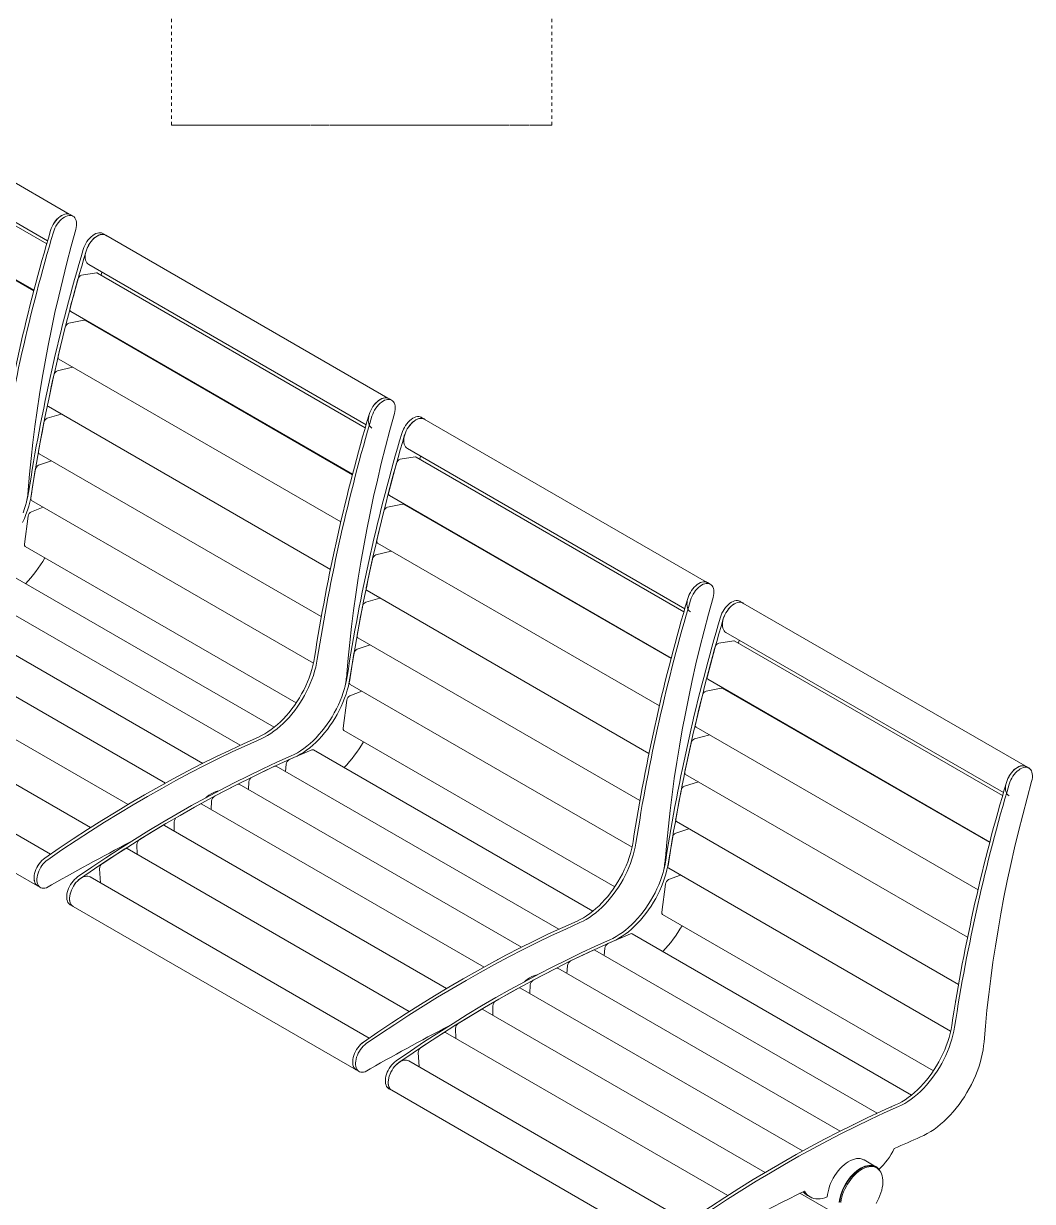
# Model space of a CAD drawing. Header units: inches. Extents: x -11 to 164, y 0 to 126.
# Drawn here: x 132.75 to 164.08, y 38.78 to 75.36 of the extents above; entities that cross this region are included whole.
import ezdxf

# ---------------------------------------------------------------- set-up
doc = ezdxf.new("R2010")
doc.units = ezdxf.units.IN
doc.linetypes.add('HIDDEN', pattern=[1.905, 1.27, -0.635])
doc.layers.add('ZANO_R', color=7, linetype='Continuous', lineweight=0)
doc.layers.add('ZANO_R_przerywana', color=250, linetype='HIDDEN', lineweight=0)

msp = doc.modelspace()

# ---------------------------------------------------------------- linework, layer by layer
at = {"layer": 'ZANO_R'}
for p, q in [((134.17415, 69.43837), (125.41182, 74.49676)), ((124.88474, 73.58373), (133.49941, 68.61059)), ((133.47257, 68.5172), (125.15706, 73.31763)), ((124.32718, 72.13033), (133.07873, 67.07817)), ((133.07396, 67.05987), (124.76923, 71.85409)), ((134.29208, 69.37383), (134.20418, 69.42458)), ((135.30655, 68.7882), (135.21864, 68.83894)), ((144.06734, 63.72715), (135.30501, 68.78554)), ((133.34226, 68.05588), (133.34153, 68.05325)), ((134.77793, 67.87251), (143.39261, 62.89937)), ((134.4439, 67.41687), (134.20007, 66.51438)), ((135.01858, 67.61156), (134.55683, 67.54209)), ((143.36576, 62.80598), (135.05026, 67.60641)), ((135.18964, 67.63484), (135.16481, 67.54029)), ((133.0977, 67.15076), (133.09702, 67.14814)), ((132.94703, 66.56382), (132.94637, 66.56121)), ((134.22037, 66.41911), (142.97192, 61.36695)), ((134.04874, 65.92482), (133.8304, 65.02681)), ((134.62756, 66.14746), (134.1596, 66.0538)), ((142.96716, 61.34865), (134.66242, 66.14287)), ((134.80807, 66.07984), (134.80385, 66.06123)), ((133.85181, 64.93586), (142.60501, 59.88275)), ((133.50333, 63.54839), (133.69587, 64.44062)), ((133.80448, 64.57316), (134.27673, 64.69056)), ((144.18528, 63.66261), (144.09737, 63.71336)), ((133.52573, 63.46174), (142.28054, 58.40769)), ((133.21935, 62.0813), (133.38579, 62.96642)), ((133.49201, 63.10234), (133.92584, 63.23076)), ((145.19974, 63.07698), (145.11183, 63.12772)), ((153.96054, 58.01593), (145.19821, 63.07432)), ((143.23545, 62.34466), (143.23472, 62.34203)), ((133.2426, 61.99892), (141.99899, 56.94396)), ((144.91178, 61.90034), (144.45003, 61.83086)), ((144.67113, 62.16129), (153.2858, 57.18815)), ((153.25896, 57.09476), (144.94345, 61.89519)), ((145.08283, 61.92362), (145.058, 61.82907)), ((132.97886, 60.62771), (133.11897, 61.50442)), ((133.22263, 61.64351), (133.62155, 61.78015)), ((144.33709, 61.70565), (144.09327, 60.80316)), ((142.9909, 61.43954), (142.99021, 61.43692)), ((142.84022, 60.8526), (142.83957, 60.84999)), ((133.00285, 60.54955), (141.75521, 55.49692)), ((144.52075, 60.43624), (144.05279, 60.34258)), ((144.11357, 60.70789), (152.86512, 55.65573)), ((152.86035, 55.63743), (144.55562, 60.43165)), ((144.70126, 60.36862), (144.69704, 60.35001)), ((132.8958, 60.05675), (132.78223, 59.18975)), ((133.36361, 60.34128), (132.99675, 60.19882)), ((143.94194, 60.2136), (143.7236, 59.31559)), ((142.62123, 59.95197), (142.62062, 59.94936)), ((142.48728, 59.36838), (142.48669, 59.36578)), ((132.80683, 59.11577), (141.21749, 54.2604)), ((143.69768, 58.86194), (144.16993, 58.97934)), ((143.74501, 59.22464), (152.49821, 54.17153)), ((140.53813, 53.50699), (131.862, 58.51561)), ((143.39653, 57.83717), (143.58906, 58.7294)), ((142.29416, 58.47355), (142.29362, 58.47097)), ((139.47843, 52.94639), (130.70979, 58.00842)), ((142.17712, 57.89417), (142.17662, 57.89159)), ((154.07847, 57.95139), (153.99057, 58.00214)), ((138.32046, 52.38628), (129.55317, 57.44753)), ((143.3852, 57.39112), (143.81904, 57.51954)), ((143.41892, 57.75052), (152.17373, 52.69647)), ((143.11254, 56.37008), (143.27899, 57.2552)), ((155.09294, 57.36576), (155.00503, 57.4165)), ((163.85373, 52.30471), (155.0914, 57.3631)), ((137.15978, 51.77331), (128.39386, 56.83376)), ((142.01017, 57.00647), (142.00971, 57.0039)), ((141.91023, 56.43214), (141.9098, 56.42958)), ((153.12865, 56.63344), (153.12792, 56.63081)), ((154.56432, 56.45007), (163.179, 51.47693)), ((135.99808, 51.10838), (127.23356, 56.16803)), ((143.11583, 55.93229), (143.51475, 56.06893)), ((143.1358, 56.2877), (151.89218, 51.23274)), ((154.23029, 55.99443), (153.98646, 55.09194)), ((154.80497, 56.18912), (154.34322, 56.11964)), ((163.15215, 51.38354), (154.83665, 56.18397)), ((154.97603, 56.2124), (154.9512, 56.11785)), ((142.87206, 54.91649), (143.01217, 55.7932)), ((152.88409, 55.72832), (152.88341, 55.7257)), ((134.83708, 50.39247), (126.07398, 55.4513)), ((152.73342, 55.14138), (152.73276, 55.13877)), ((154.00676, 54.99667), (162.75831, 49.94451)), ((133.59226, 49.56759), (124.92594, 54.57055)), ((143.25681, 54.63006), (142.88994, 54.4876)), ((142.89605, 54.83833), (151.64841, 49.7857)), ((153.83513, 54.50238), (153.61679, 53.60437)), ((154.41395, 54.72502), (153.94599, 54.63136)), ((162.75355, 49.92621), (154.44881, 54.72043)), ((154.59446, 54.6574), (154.59024, 54.63879)), ((142.78899, 54.34553), (142.67543, 53.47853)), ((152.51442, 54.24075), (152.51381, 54.23814)), ((124.39886, 53.65752), (133.18969, 48.58269)), ((142.70003, 53.40455), (151.11069, 48.54918)), ((152.38047, 53.65716), (152.37989, 53.65456)), ((153.6382, 53.51342), (162.3914, 48.46031)), ((139.90398, 53.13924), (139.90195, 53.13833)), ((153.59087, 53.15072), (154.06312, 53.26812)), ((139.44816, 52.93241), (139.44613, 52.93147)), ((141.70406, 52.8038), (141.00635, 52.50285)), ((150.43133, 47.79577), (141.7552, 52.80439)), ((152.18735, 52.76233), (152.18682, 52.75975)), ((153.28972, 52.12595), (153.48226, 53.01818)), ((138.28819, 52.36993), (138.28615, 52.3689)), ((138.74554, 52.59788), (138.7435, 52.59688)), ((149.37162, 47.23517), (140.60298, 52.2972)), ((140.88507, 52.13435), (140.90811, 52.35816)), ((137.58373, 52.00316), (137.58168, 52.00207)), ((140.5485, 52.29508), (139.84791, 51.9615)), ((152.07032, 52.18295), (152.06981, 52.18037)), ((153.31212, 52.0393), (162.06693, 46.98525)), ((163.97167, 52.24017), (163.88376, 52.29092)), ((137.12551, 51.75443), (137.12347, 51.7533)), ((139.38852, 51.73251), (138.6861, 51.36678)), ((148.21365, 46.67506), (139.44637, 51.73631)), ((139.7349, 51.56974), (139.75267, 51.81424)), ((153.2784, 51.6799), (153.71223, 51.80832)), ((136.42024, 51.35596), (136.4182, 51.35477)), ((138.58299, 50.9517), (138.59399, 51.21718)), ((151.90337, 51.29525), (151.90291, 51.29268)), ((153.00574, 50.65886), (153.17218, 51.54398)), ((135.96184, 51.08681), (135.95979, 51.08559)), ((138.22584, 51.11692), (137.52261, 50.71957)), ((147.05297, 46.06209), (138.28706, 51.12254)), ((163.02184, 50.92222), (163.02111, 50.91959)), ((135.2568, 50.65722), (135.25476, 50.65594)), ((137.43115, 50.28108), (137.43377, 50.56786)), ((151.80342, 50.72092), (151.80299, 50.71836)), ((153.02899, 50.57648), (161.78538, 45.52152)), ((134.79888, 50.36804), (134.79684, 50.36674)), ((137.06216, 50.4492), (136.35917, 50.02083)), ((145.89128, 45.39716), (137.12676, 50.45681)), ((153.00902, 50.22107), (153.40794, 50.35771)), ((134.09511, 49.90797), (134.09307, 49.90661)), ((144.73028, 44.68125), (135.96718, 49.74008)), ((136.28125, 49.55877), (136.27373, 49.86722)), ((152.76525, 49.20527), (152.90536, 50.08198)), ((162.77729, 50.0171), (162.7766, 50.01448)), ((135.89921, 49.73035), (135.19748, 49.27159)), ((162.62662, 49.43016), (162.62596, 49.42755)), ((135.14187, 48.67302), (135.11558, 49.1163)), ((152.78924, 49.12711), (161.5416, 44.07448)), ((143.48546, 43.85637), (134.81914, 48.85933)), ((153.15001, 48.91884), (152.78314, 48.77638)), ((133.18969, 48.58269), (133.2776, 48.53194)), ((152.68219, 48.63431), (152.56862, 47.76731)), ((162.40762, 48.52953), (162.40701, 48.52692)), ((134.20415, 47.99705), (134.29206, 47.9463)), ((134.29206, 47.9463), (143.08288, 42.87147)), ((162.27367, 47.94594), (162.27308, 47.94334)), ((152.59322, 47.69333), (161.00388, 42.83796)), ((149.34136, 47.22119), (149.33932, 47.22025)), ((149.79717, 47.42802), (149.79514, 47.42711)), ((148.63874, 46.88666), (148.6367, 46.88566)), ((151.59726, 47.09258), (150.89954, 46.79163)), ((160.32452, 42.08455), (151.64839, 47.09317)), ((162.08055, 47.05111), (162.08001, 47.04853)), ((148.18138, 46.65871), (148.17934, 46.65768)), ((150.44169, 46.58386), (149.74111, 46.25028)), ((159.26482, 41.52395), (150.49618, 46.58598)), ((150.77827, 46.42313), (150.80131, 46.64694)), ((161.96351, 46.47173), (161.96301, 46.46915)), ((147.47692, 46.29194), (147.47488, 46.29085)), ((149.6281, 45.85852), (149.64586, 46.10302)), ((147.01871, 46.04321), (147.01666, 46.04208)), ((149.28171, 46.02129), (148.57929, 45.65556)), ((158.10685, 40.96384), (149.33956, 46.02509)), ((145.85503, 45.37559), (145.85299, 45.37437)), ((146.31344, 45.64474), (146.31139, 45.64355)), ((148.11903, 45.4057), (147.4158, 45.00835)), ((156.94617, 40.35087), (148.18025, 45.41132)), ((148.47618, 45.24048), (148.48718, 45.50596)), ((161.79656, 45.58403), (161.7961, 45.58146)), ((161.69662, 45.0097), (161.69619, 45.00714)), ((144.69208, 44.65682), (144.69004, 44.65552)), ((145.14999, 44.946), (145.14795, 44.94472)), ((146.95536, 44.73798), (146.25236, 44.30961)), ((155.78447, 39.68594), (147.01995, 44.74559)), ((147.32435, 44.56986), (147.32697, 44.85664)), ((143.98831, 44.19675), (143.98627, 44.19539)), ((145.79241, 44.01913), (145.09068, 43.56037)), ((154.62347, 38.97003), (145.86037, 44.02886)), ((146.17445, 43.84755), (146.16693, 44.156)), ((145.03506, 42.9618), (145.00877, 43.40508)), ((143.08288, 42.87147), (143.17079, 42.82072)), ((153.37865, 38.14515), (144.71233, 43.14811)), ((144.09735, 42.28583), (144.18525, 42.23508)), ((144.18525, 42.23508), (152.97608, 37.16025)), ((159.69037, 41.7168), (159.68834, 41.71589)), ((159.23455, 41.50997), (159.23252, 41.50903)), ((158.53193, 41.17544), (158.52989, 41.17444)), ((158.07458, 40.94749), (158.07254, 40.94646)), ((156.9119, 40.33199), (156.90986, 40.33086)), ((157.37012, 40.58072), (157.36807, 40.57963)), ((156.20663, 39.93352), (156.20459, 39.93233)), ((159.21999, 39.86187), (158.85254, 40.074)), ((155.74823, 39.66437), (155.74618, 39.66315)), ((159.24521, 39.82434), (159.21005, 39.84464)), ((155.04319, 39.23478), (155.04115, 39.2335)), ((154.58527, 38.9456), (154.58323, 38.9443)), ((156.86186, 39.03836), (158.27399, 38.22316)), ((157.09224, 38.9732), (157.18015, 38.92246))]:
    msp.add_line(p, q, dxfattribs=at)
at = {"layer": 'ZANO_R', "flags": 128}
for points in [[(133.59208, 68.92891), (133.61342, 68.99184), (133.64027, 69.05432), (133.67217, 69.11531), (133.70859, 69.17375), (133.7489, 69.22868), (133.79243, 69.27915), (133.83844, 69.32432), (133.88615, 69.36342), (133.93475, 69.39579), (133.98343, 69.42089), (134.03136, 69.43828), (134.07773, 69.44768), (134.12176, 69.44892), (134.1627, 69.44199), (134.19985, 69.427), (134.20418, 69.42458)], [(133.60379, 68.9598), (133.6156, 68.99244), (133.64253, 69.05492), (133.67454, 69.11587), (133.71107, 69.17424), (133.75151, 69.22904), (133.79515, 69.27933), (133.84126, 69.32425), (133.88905, 69.36303), (133.93768, 69.395), (133.98635, 69.41963), (134.0342, 69.43648), (134.08043, 69.44527), (134.12424, 69.44585), (134.16488, 69.43821), (134.17802, 69.4337)], [(133.67999, 68.87816), (133.70133, 68.94109), (133.72818, 69.00358), (133.76008, 69.06456), (133.7965, 69.12301), (133.83681, 69.17793), (133.88034, 69.2284), (133.92635, 69.27357), (133.97406, 69.31267), (134.02266, 69.34505), (134.07134, 69.37014), (134.11927, 69.38753), (134.16564, 69.39693), (134.20967, 69.39817), (134.2506, 69.39124), (134.28776, 69.37625), (134.32051, 69.35345), (134.34829, 69.32324), (134.37065, 69.28612), (134.38719, 69.24271), (134.39764, 69.19376), (134.40183, 69.1401), (134.39968, 69.08262), (134.39123, 69.0223), (134.37662, 68.96016)], [(134.37662, 68.96016), (134.23421, 68.44216), (134.09832, 67.92516), (133.969, 67.40932), (133.84627, 66.89477), (133.73017, 66.38168), (133.62075, 65.8702), (133.51803, 65.36048), (133.42204, 64.85267), (133.33281, 64.34692), (133.25036, 63.84338), (133.17473, 63.3422), (133.10594, 62.84353), (133.04399, 62.34752), (132.98892, 61.85431), (132.94074, 61.36405), (132.89946, 60.87689)], [(134.60654, 68.34327), (134.62788, 68.4062), (134.65473, 68.46869), (134.68664, 68.52967), (134.72305, 68.58812), (134.76336, 68.64304), (134.80689, 68.69352), (134.8529, 68.73869), (134.90061, 68.77779), (134.94922, 68.81016), (134.99789, 68.83525), (135.04582, 68.85264), (135.09219, 68.86204), (135.13622, 68.86328), (135.17716, 68.85635), (135.21431, 68.84136), (135.21864, 68.83894)], [(134.77793, 67.87251), (134.74663, 67.8955), (134.71939, 67.92647), (134.69766, 67.96432), (134.68181, 68.00842), (134.67212, 68.058), (134.66874, 68.11222), (134.67175, 68.17014), (134.68108, 68.23079), (134.69657, 68.29312), (134.71797, 68.35606), (134.7449, 68.41854), (134.77691, 68.47949), (134.81344, 68.53786), (134.85388, 68.59266), (134.89752, 68.64295), (134.94363, 68.68786), (134.99141, 68.72664), (135.04005, 68.75862), (135.08872, 68.78324), (135.13657, 68.80009), (135.1828, 68.80889), (135.22661, 68.80947), (135.26725, 68.80183), (135.30403, 68.7861), (135.30501, 68.78554)], [(134.69445, 68.29252), (134.71579, 68.35546), (134.74264, 68.41794), (134.77454, 68.47892), (134.81096, 68.53737), (134.85127, 68.59229), (134.8948, 68.64277), (134.94081, 68.68794), (134.98852, 68.72704), (135.03712, 68.75941), (135.0858, 68.7845), (135.13373, 68.80189), (135.1801, 68.81129), (135.22413, 68.81253), (135.26507, 68.8056), (135.30222, 68.79061), (135.3335, 68.76909)], [(143.56876, 62.79768), (143.53745, 62.82066), (143.51021, 62.85163), (143.48848, 62.88948), (143.47264, 62.93358), (143.46294, 62.98316), (143.45957, 63.03738), (143.46257, 63.09531), (143.4719, 63.15595), (143.4874, 63.21828), (143.5088, 63.28122), (143.53573, 63.3437), (143.56774, 63.40465), (143.60427, 63.46302), (143.6447, 63.51782), (143.68835, 63.56811), (143.73446, 63.61303), (143.78224, 63.65181), (143.83088, 63.68378), (143.87954, 63.70841), (143.9274, 63.72526), (143.97362, 63.73405), (144.01743, 63.73463), (144.05807, 63.72699), (144.09485, 63.71126), (144.09584, 63.7107)], [(143.48528, 63.21769), (143.50662, 63.28062), (143.53347, 63.3431), (143.56537, 63.40409), (143.60178, 63.46254), (143.6421, 63.51746), (143.68563, 63.56793), (143.73163, 63.6131), (143.77934, 63.6522), (143.82795, 63.68457), (143.87663, 63.70967), (143.92456, 63.72706), (143.97093, 63.73646), (144.01495, 63.7377), (144.05589, 63.73077), (144.09305, 63.71578), (144.09737, 63.71336)], [(143.57318, 63.16694), (143.59453, 63.22987), (143.62138, 63.29236), (143.65328, 63.35334), (143.68969, 63.41179), (143.73, 63.46671), (143.77353, 63.51718), (143.81954, 63.56235), (143.86725, 63.60145), (143.91586, 63.63383), (143.96454, 63.65892), (144.01247, 63.67631), (144.05884, 63.68571), (144.10286, 63.68695), (144.1438, 63.68002), (144.18096, 63.66503), (144.2137, 63.64223), (144.24149, 63.61202), (144.26384, 63.5749), (144.28039, 63.53149), (144.29084, 63.48254), (144.29503, 63.42888), (144.29287, 63.3714), (144.28442, 63.31108), (144.26981, 63.24894)], [(144.26981, 63.24894), (144.12741, 62.73094), (143.99152, 62.21394), (143.86219, 61.6981), (143.73946, 61.18355), (143.62337, 60.67046), (143.51394, 60.15898), (143.41122, 59.64926), (143.31523, 59.14145), (143.226, 58.6357), (143.14356, 58.13216), (143.06793, 57.63098), (142.99913, 57.13231), (142.93719, 56.6363), (142.88212, 56.14309), (142.83394, 55.65283), (142.79266, 55.16567)], [(144.49974, 62.63205), (144.52108, 62.69498), (144.54793, 62.75747), (144.57983, 62.81845), (144.61625, 62.8769), (144.65656, 62.93182), (144.70009, 62.9823), (144.74609, 63.02747), (144.79381, 63.06657), (144.84241, 63.09894), (144.89109, 63.12403), (144.93902, 63.14142), (144.98539, 63.15082), (145.02941, 63.15206), (145.07035, 63.14513), (145.10751, 63.13014), (145.11183, 63.12772)], [(144.67113, 62.16129), (144.63982, 62.18428), (144.61258, 62.21525), (144.59085, 62.2531), (144.57501, 62.2972), (144.56531, 62.34678), (144.56194, 62.401), (144.56494, 62.45892), (144.57427, 62.51957), (144.58977, 62.5819), (144.61116, 62.64484), (144.6381, 62.70732), (144.6701, 62.76827), (144.70664, 62.82664), (144.74707, 62.88144), (144.79072, 62.93173), (144.83683, 62.97664), (144.88461, 63.01542), (144.93325, 63.0474), (144.98191, 63.07202), (145.02977, 63.08887), (145.07599, 63.09767), (145.1198, 63.09825), (145.16044, 63.09061), (145.19722, 63.07488), (145.19821, 63.07432)], [(144.58764, 62.5813), (144.60899, 62.64424), (144.63584, 62.70672), (144.66774, 62.7677), (144.70415, 62.82615), (144.74447, 62.88107), (144.78799, 62.93155), (144.834, 62.97672), (144.88171, 63.01582), (144.93032, 63.04819), (144.979, 63.07328), (145.02693, 63.09067), (145.0733, 63.10007), (145.11732, 63.10131), (145.15826, 63.09438), (145.19542, 63.07939), (145.2267, 63.05787)], [(132.99715, 60.74772), (132.97528, 60.62393), (132.94745, 60.4985), (132.91378, 60.3719), (132.87438, 60.24463), (132.82941, 60.11719), (132.77905, 59.99007), (132.7235, 59.86377)], [(132.7415, 60.16794), (132.78647, 60.29538), (132.82587, 60.42265), (132.85955, 60.54924), (132.88737, 60.67468), (132.90924, 60.79847)], [(153.46195, 57.08645), (153.43065, 57.10944), (153.40341, 57.14041), (153.38168, 57.17826), (153.36583, 57.22236), (153.35614, 57.27194), (153.35276, 57.32616), (153.35577, 57.38409), (153.3651, 57.44473), (153.38059, 57.50706), (153.40199, 57.57), (153.42892, 57.63248), (153.46093, 57.69343), (153.49746, 57.7518), (153.5379, 57.8066), (153.58155, 57.85689), (153.62765, 57.90181), (153.67544, 57.94059), (153.72407, 57.97256), (153.77274, 57.99719), (153.82059, 58.01404), (153.86682, 58.02283), (153.91063, 58.02341), (153.95127, 58.01577), (153.98805, 58.00004), (153.98903, 57.99948)], [(153.37847, 57.50647), (153.39981, 57.5694), (153.42666, 57.63188), (153.45856, 57.69287), (153.49498, 57.75131), (153.53529, 57.80624), (153.57882, 57.85671), (153.62483, 57.90188), (153.67254, 57.94098), (153.72115, 57.97335), (153.76982, 57.99845), (153.81775, 58.01584), (153.86412, 58.02524), (153.90815, 58.02648), (153.94909, 58.01955), (153.98624, 58.00456), (153.99057, 58.00214)], [(153.46638, 57.45572), (153.48772, 57.51865), (153.51457, 57.58114), (153.54647, 57.64212), (153.58289, 57.70057), (153.6232, 57.75549), (153.66673, 57.80596), (153.71274, 57.85113), (153.76045, 57.89023), (153.80905, 57.92261), (153.85773, 57.9477), (153.90566, 57.96509), (153.95203, 57.97449), (153.99606, 57.97573), (154.03699, 57.9688), (154.07415, 57.95381), (154.1069, 57.93101), (154.13469, 57.9008), (154.15704, 57.86368), (154.17358, 57.82027), (154.18403, 57.77132), (154.18822, 57.71766), (154.18607, 57.66018), (154.17762, 57.59986), (154.16301, 57.53772)], [(154.16301, 57.53772), (154.0206, 57.01972), (153.88471, 56.50272), (153.75539, 55.98688), (153.63266, 55.47233), (153.51656, 54.95924), (153.40714, 54.44776), (153.30442, 53.93804), (153.20843, 53.43023), (153.1192, 52.92448), (153.03675, 52.42094), (152.96112, 51.91976), (152.89233, 51.42109), (152.83038, 50.92508), (152.77531, 50.43187), (152.72713, 49.94161), (152.68585, 49.45445)], [(154.39293, 56.92083), (154.41427, 56.98376), (154.44112, 57.04625), (154.47303, 57.10723), (154.50944, 57.16568), (154.54975, 57.2206), (154.59328, 57.27108), (154.63929, 57.31625), (154.687, 57.35535), (154.73561, 57.38772), (154.78429, 57.41281), (154.83221, 57.4302), (154.87858, 57.4396), (154.92261, 57.44084), (154.96355, 57.43391), (155.0007, 57.41892), (155.00503, 57.4165)], [(154.56432, 56.45007), (154.53302, 56.47306), (154.50578, 56.50403), (154.48405, 56.54188), (154.4682, 56.58598), (154.45851, 56.63556), (154.45513, 56.68978), (154.45814, 56.7477), (154.46747, 56.80835), (154.48296, 56.87068), (154.50436, 56.93362), (154.53129, 56.9961), (154.5633, 57.05705), (154.59983, 57.11542), (154.64027, 57.17022), (154.68391, 57.22051), (154.73002, 57.26542), (154.7778, 57.3042), (154.82644, 57.33618), (154.87511, 57.3608), (154.92296, 57.37765), (154.96919, 57.38645), (155.013, 57.38703), (155.05364, 57.37939), (155.09042, 57.36366), (155.0914, 57.3631)], [(154.48084, 56.87008), (154.50218, 56.93302), (154.52903, 56.9955), (154.56093, 57.05648), (154.59735, 57.11493), (154.63766, 57.16985), (154.68119, 57.22033), (154.7272, 57.2655), (154.77491, 57.3046), (154.82351, 57.33697), (154.87219, 57.36206), (154.92012, 57.37945), (154.96649, 57.38885), (155.01052, 57.39009), (155.05146, 57.38316), (155.08861, 57.36817), (155.11989, 57.34665)], [(140.04708, 53.2025), (140.14541, 53.24929), (140.2441, 53.30338), (140.34275, 53.36456), (140.44098, 53.43259), (140.5384, 53.50721), (140.63465, 53.58812), (140.72934, 53.67502), (140.8221, 53.76756), (140.91258, 53.86539), (141.00042, 53.96812), (141.08528, 54.07535), (141.16682, 54.18667), (141.24474, 54.30164), (141.31873, 54.41982), (141.38851, 54.54074), (141.45379, 54.66394), (141.51432, 54.78893), (141.56988, 54.91524), (141.62024, 55.04235), (141.6652, 55.16979), (141.7046, 55.29706), (141.73828, 55.42366), (141.76611, 55.5491), (141.78797, 55.67288)], [(141.87588, 55.62214), (141.85401, 55.49835), (141.82619, 55.37291), (141.79251, 55.24631), (141.75311, 55.11905), (141.70814, 54.99161), (141.65779, 54.86449), (141.60223, 54.73819), (141.54169, 54.61319), (141.47641, 54.49), (141.40664, 54.36907), (141.33265, 54.2509), (141.25473, 54.13592), (141.17318, 54.0246), (141.08832, 53.91737), (141.00049, 53.81464), (140.91001, 53.71681), (140.81725, 53.62427), (140.72256, 53.53737), (140.62631, 53.45646), (140.52889, 53.38184), (140.43066, 53.31381), (140.33201, 53.25263), (140.23332, 53.19854), (140.13498, 53.15176)], [(141.06154, 52.61687), (141.15987, 52.66365), (141.25856, 52.71774), (141.35721, 52.77892), (141.45544, 52.84695), (141.55287, 52.92157), (141.64911, 53.00249), (141.7438, 53.08938), (141.83656, 53.18193), (141.92704, 53.27975), (142.01488, 53.38248), (142.09974, 53.48972), (142.18129, 53.60104), (142.25921, 53.71601), (142.3332, 53.83419), (142.40297, 53.95511), (142.46825, 54.07831), (142.52878, 54.2033), (142.58434, 54.3296), (142.6347, 54.45672), (142.67966, 54.58416), (142.71906, 54.71143), (142.75274, 54.83802), (142.78057, 54.96346), (142.80243, 55.08725)], [(142.89034, 55.0365), (142.86848, 54.91271), (142.84065, 54.78728), (142.80697, 54.66068), (142.76757, 54.53341), (142.72261, 54.40597), (142.67225, 54.27885), (142.61669, 54.15255), (142.55616, 54.02756), (142.49087, 53.90436), (142.4211, 53.78344), (142.34711, 53.66526), (142.26919, 53.55029), (142.18764, 53.43897), (142.10279, 53.33173), (142.01495, 53.22901), (141.92447, 53.13118), (141.83171, 53.03864), (141.73702, 52.95174), (141.64077, 52.87082), (141.54335, 52.7962), (141.44512, 52.72817), (141.34647, 52.66699), (141.24778, 52.61291), (141.14944, 52.56612)], [(133.41594, 49.44593), (133.85701, 49.74801), (134.29863, 50.04296), (134.7407, 50.33073), (135.18315, 50.61125), (135.62586, 50.88445), (136.06875, 51.15029), (136.51172, 51.40871), (136.95468, 51.65965), (137.39753, 51.90305), (137.84017, 52.13887), (138.28252, 52.36706), (138.72448, 52.58756), (139.16596, 52.80033), (139.60685, 53.00533), (140.04708, 53.2025)], [(133.50385, 49.39518), (133.94491, 49.69726), (134.38653, 49.99222), (134.82861, 50.27998), (135.27105, 50.5605), (135.71377, 50.83371), (136.15666, 51.09955), (136.59963, 51.35796), (137.04258, 51.6089), (137.48543, 51.8523), (137.92808, 52.08812), (138.37043, 52.31631), (138.81239, 52.53681), (139.25387, 52.74958), (139.69476, 52.95458), (140.13498, 53.15176)], [(134.4304, 48.8603), (134.87147, 49.16238), (135.31309, 49.45733), (135.75516, 49.74509), (136.19761, 50.02561), (136.64032, 50.29882), (137.08321, 50.56466), (137.52618, 50.82307), (137.96914, 51.07401), (138.41199, 51.31742), (138.85463, 51.55324), (139.29699, 51.78142), (139.73894, 52.00192), (140.18042, 52.2147), (140.62131, 52.41969), (141.06154, 52.61687)], [(134.51831, 48.80955), (134.95938, 49.11163), (135.401, 49.40658), (135.84307, 49.69435), (136.28552, 49.97486), (136.72823, 50.24807), (137.17112, 50.51391), (137.61409, 50.77233), (138.05705, 51.02326), (138.49989, 51.26667), (138.94254, 51.50249), (139.38489, 51.73067), (139.82685, 51.95118), (140.26833, 52.16395), (140.70922, 52.36894), (141.14944, 52.56612)], [(163.35515, 51.37524), (163.32384, 51.39822), (163.2966, 51.42919), (163.27487, 51.46704), (163.25903, 51.51114), (163.24933, 51.56072), (163.24596, 51.61494), (163.24896, 51.67287), (163.25829, 51.73351), (163.27379, 51.79584), (163.29519, 51.85878), (163.32212, 51.92126), (163.35413, 51.98221), (163.39066, 52.04058), (163.43109, 52.09538), (163.47474, 52.14567), (163.52085, 52.19059), (163.56863, 52.22937), (163.61727, 52.26134), (163.66593, 52.28597), (163.71379, 52.30282), (163.76001, 52.31161), (163.80382, 52.31219), (163.84446, 52.30455), (163.88124, 52.28882), (163.88223, 52.28826)], [(163.27167, 51.79525), (163.29301, 51.85818), (163.31986, 51.92066), (163.35176, 51.98165), (163.38817, 52.0401), (163.42849, 52.09502), (163.47202, 52.14549), (163.51802, 52.19066), (163.56573, 52.22976), (163.61434, 52.26213), (163.66302, 52.28723), (163.71095, 52.30462), (163.75732, 52.31402), (163.80134, 52.31526), (163.84228, 52.30833), (163.87944, 52.29334), (163.88376, 52.29092)], [(163.35957, 51.7445), (163.38092, 51.80743), (163.40777, 51.86992), (163.43967, 51.9309), (163.47608, 51.98935), (163.5164, 52.04427), (163.55992, 52.09474), (163.60593, 52.13991), (163.65364, 52.17901), (163.70225, 52.21139), (163.75093, 52.23648), (163.79886, 52.25387), (163.84523, 52.26327), (163.88925, 52.26451), (163.93019, 52.25758), (163.96735, 52.24259), (164.00009, 52.21979), (164.02788, 52.18958), (164.05023, 52.15246), (164.06678, 52.10905), (164.07723, 52.0601), (164.08142, 52.00644), (164.07926, 51.94896), (164.07081, 51.88864), (164.0562, 51.8265)], [(164.0562, 51.8265), (163.9138, 51.3085), (163.77791, 50.7915), (163.64858, 50.27566), (163.52585, 49.76111), (163.40976, 49.24802), (163.30034, 48.73654), (163.19761, 48.22682), (163.10162, 47.71901), (163.01239, 47.21326), (162.92995, 46.70972), (162.85432, 46.20854), (162.78552, 45.70987), (162.72358, 45.21386), (162.66851, 44.72065), (162.62033, 44.23039), (162.57905, 43.74323)], [(138.81926, 51.53467), (138.77012, 51.52424), (138.70603, 51.50369), (138.64086, 51.47517), (138.57522, 51.43898), (138.50976, 51.39544), (138.4451, 51.34498), (138.41552, 51.31933)], [(149.94027, 47.49128), (150.03861, 47.53807), (150.13729, 47.59216), (150.23594, 47.65334), (150.33417, 47.72137), (150.4316, 47.79599), (150.52784, 47.8769), (150.62253, 47.9638), (150.7153, 48.05634), (150.80577, 48.15417), (150.89361, 48.2569), (150.97847, 48.36413), (151.06002, 48.47545), (151.13794, 48.59042), (151.21193, 48.7086), (151.2817, 48.82952), (151.34698, 48.95272), (151.40752, 49.07771), (151.46307, 49.20402), (151.51343, 49.33113), (151.5584, 49.45857), (151.5978, 49.58584), (151.63148, 49.71244), (151.6593, 49.83788), (151.68117, 49.96166)], [(151.76908, 49.91092), (151.74721, 49.78713), (151.71938, 49.66169), (151.68571, 49.53509), (151.64631, 49.40783), (151.60134, 49.28039), (151.55098, 49.15327), (151.49543, 49.02697), (151.43489, 48.90197), (151.36961, 48.77878), (151.29984, 48.65785), (151.22585, 48.53968), (151.14793, 48.4247), (151.06638, 48.31338), (150.98152, 48.20615), (150.89368, 48.10342), (150.8032, 48.00559), (150.71044, 47.91305), (150.61575, 47.82615), (150.51951, 47.74524), (150.42208, 47.67062), (150.32385, 47.60259), (150.2252, 47.54141), (150.12652, 47.48732), (150.02818, 47.44054)], [(133.08961, 48.73469), (133.08203, 48.78593), (133.0808, 48.8415), (133.08594, 48.90046), (133.09737, 48.96179), (133.11488, 49.02444), (133.13819, 49.08735), (133.16688, 49.14943), (133.20047, 49.20963), (133.23839, 49.26691), (133.27999, 49.32029), (133.32455, 49.36887), (133.37131, 49.4118), (133.41594, 49.44593)], [(133.18969, 48.58269), (133.17248, 48.59402), (133.14333, 48.62115), (133.11931, 48.6552), (133.10081, 48.69561), (133.08815, 48.7417), (133.08152, 48.79271), (133.08105, 48.84781), (133.08674, 48.90607), (133.09849, 48.96654), (133.11612, 49.02821), (133.13932, 49.09006), (133.16772, 49.15107), (133.20084, 49.21022), (133.23814, 49.26655), (133.279, 49.31912), (133.32274, 49.36705), (133.36864, 49.40956), (133.41594, 49.44593)], [(133.4637, 48.52273), (133.41754, 48.51104), (133.37342, 48.50725), (133.33207, 48.51143), (133.29419, 48.5235), (133.26039, 48.54327), (133.23124, 48.5704), (133.20722, 48.60445), (133.18872, 48.64486), (133.17605, 48.69095), (133.16943, 48.74197), (133.16896, 48.79706), (133.17465, 48.85532), (133.1864, 48.91579), (133.20402, 48.97746), (133.22723, 49.03931), (133.25562, 49.10032), (133.28875, 49.15948), (133.32605, 49.2158), (133.3669, 49.26837), (133.41065, 49.3163), (133.45655, 49.35881), (133.50385, 49.39518)], [(150.95473, 46.90565), (151.05307, 46.95243), (151.15176, 47.00652), (151.25041, 47.0677), (151.34863, 47.13573), (151.44606, 47.21035), (151.54231, 47.29127), (151.63699, 47.37816), (151.72976, 47.47071), (151.82023, 47.56853), (151.90807, 47.67126), (151.99293, 47.7785), (152.07448, 47.88982), (152.1524, 48.00479), (152.22639, 48.12297), (152.29616, 48.24389), (152.36144, 48.36709), (152.42198, 48.49208), (152.47753, 48.61838), (152.52789, 48.7455), (152.57286, 48.87294), (152.61226, 49.00021), (152.64594, 49.1268), (152.67376, 49.25224), (152.69563, 49.37603)], [(152.78354, 49.32528), (152.76167, 49.20149), (152.73384, 49.07606), (152.70017, 48.94946), (152.66077, 48.82219), (152.6158, 48.69475), (152.56544, 48.56763), (152.50989, 48.44133), (152.44935, 48.31634), (152.38407, 48.19314), (152.3143, 48.07222), (152.24031, 47.95404), (152.16239, 47.83907), (152.08084, 47.72775), (151.99598, 47.62051), (151.90814, 47.51779), (151.81766, 47.41996), (151.7249, 47.32742), (151.63021, 47.24052), (151.53397, 47.1596), (151.43654, 47.08498), (151.33831, 47.01695), (151.23966, 46.95577), (151.14098, 46.90169), (151.04264, 46.8549)], [(134.20415, 47.99705), (134.18694, 48.00838), (134.15779, 48.03551), (134.13377, 48.06956), (134.11527, 48.10997), (134.10261, 48.15606), (134.09598, 48.20708), (134.09551, 48.26217), (134.1012, 48.32044), (134.11295, 48.3809), (134.13058, 48.44257), (134.15378, 48.50442), (134.18218, 48.56543), (134.2153, 48.62459), (134.2526, 48.68092), (134.29346, 48.73348), (134.3372, 48.78141), (134.3831, 48.82392), (134.4304, 48.8603)], [(134.19198, 48.09831), (134.1844, 48.14955), (134.18317, 48.20512), (134.18831, 48.26407), (134.19974, 48.3254), (134.21725, 48.38806), (134.24056, 48.45096), (134.26925, 48.51305), (134.30284, 48.57324), (134.34076, 48.63052), (134.38236, 48.68391), (134.42692, 48.73248), (134.47368, 48.77542), (134.52184, 48.81198), (134.57058, 48.84153), (134.61906, 48.86359), (134.66646, 48.87775), (134.71196, 48.8838), (134.75479, 48.88161), (134.7942, 48.87123), (134.81914, 48.85933)], [(134.29206, 47.9463), (134.27485, 47.95763), (134.2457, 47.98476), (134.22168, 48.01882), (134.20318, 48.05922), (134.19052, 48.10532), (134.18389, 48.15633), (134.18342, 48.21143), (134.18911, 48.26969), (134.20086, 48.33016), (134.21849, 48.39182), (134.24169, 48.45367), (134.27009, 48.51468), (134.30321, 48.57384), (134.34051, 48.63017), (134.38136, 48.68273), (134.42511, 48.73066), (134.47101, 48.77317), (134.51831, 48.80955)], [(143.30914, 43.73471), (143.7502, 44.03679), (144.19182, 44.33174), (144.6339, 44.61951), (145.07634, 44.90003), (145.51906, 45.17323), (145.96194, 45.43907), (146.40491, 45.69749), (146.84787, 45.94843), (147.29072, 46.19183), (147.73337, 46.42765), (148.17572, 46.65584), (148.61768, 46.87634), (149.05915, 47.08911), (149.50005, 47.29411), (149.94027, 47.49128)], [(143.39704, 43.68396), (143.83811, 43.98604), (144.27973, 44.281), (144.72181, 44.56876), (145.16425, 44.84928), (145.60696, 45.12249), (146.04985, 45.38833), (146.49282, 45.64674), (146.93578, 45.89768), (147.37863, 46.14108), (147.82128, 46.3769), (148.26363, 46.60509), (148.70559, 46.82559), (149.14706, 47.03836), (149.58796, 47.24336), (150.02818, 47.44054)], [(144.3236, 43.14908), (144.76466, 43.45116), (145.20628, 43.74611), (145.64836, 44.03387), (146.0908, 44.31439), (146.53352, 44.5876), (146.97641, 44.85344), (147.41938, 45.11185), (147.86233, 45.36279), (148.30518, 45.6062), (148.74783, 45.84202), (149.19018, 46.0702), (149.63214, 46.2907), (150.07361, 46.50348), (150.51451, 46.70847), (150.95473, 46.90565)], [(144.4115, 43.09833), (144.85257, 43.40041), (145.29419, 43.69536), (145.73627, 43.98313), (146.17871, 44.26364), (146.62142, 44.53685), (147.06431, 44.80269), (147.50728, 45.06111), (147.95024, 45.31204), (148.39309, 45.55545), (148.83574, 45.79127), (149.27809, 46.01945), (149.72005, 46.23996), (150.16152, 46.45273), (150.60242, 46.65772), (151.04264, 46.8549)], [(148.71245, 45.82345), (148.66332, 45.81302), (148.59923, 45.79247), (148.53405, 45.76395), (148.46842, 45.72776), (148.40296, 45.68422), (148.3383, 45.63376), (148.30871, 45.60811)], [(159.83347, 41.78006), (159.9318, 41.82685), (160.03049, 41.88094), (160.12914, 41.94212), (160.22737, 42.01015), (160.32479, 42.08477), (160.42104, 42.16568), (160.51573, 42.25258), (160.60849, 42.34512), (160.69897, 42.44295), (160.78681, 42.54568), (160.87167, 42.65291), (160.95321, 42.76423), (161.03114, 42.8792), (161.10512, 42.99738), (161.1749, 43.1183), (161.24018, 43.2415), (161.30071, 43.36649), (161.35627, 43.4928), (161.40663, 43.61991), (161.45159, 43.74735), (161.49099, 43.87462), (161.52467, 44.00122), (161.5525, 44.12666), (161.57436, 44.25044)], [(161.66227, 44.1997), (161.6404, 44.07591), (161.61258, 43.95047), (161.5789, 43.82387), (161.5395, 43.69661), (161.49453, 43.56917), (161.44418, 43.44205), (161.38862, 43.31575), (161.32808, 43.19075), (161.2628, 43.06756), (161.19303, 42.94663), (161.11904, 42.82846), (161.04112, 42.71348), (160.95957, 42.60216), (160.87471, 42.49493), (160.78688, 42.3922), (160.6964, 42.29437), (160.60364, 42.20183), (160.50895, 42.11493), (160.4127, 42.03402), (160.31528, 41.9594), (160.21705, 41.89137), (160.1184, 41.83019), (160.01971, 41.7761), (159.92137, 41.72932)], [(142.98281, 43.02347), (142.97522, 43.07471), (142.97399, 43.13028), (142.97914, 43.18924), (142.99056, 43.25057), (143.00808, 43.31322), (143.03138, 43.37613), (143.06008, 43.43821), (143.09367, 43.49841), (143.13159, 43.55569), (143.17318, 43.60907), (143.21774, 43.65765), (143.2645, 43.70058), (143.30914, 43.73471)], [(143.08288, 42.87147), (143.06568, 42.88279), (143.03653, 42.90993), (143.0125, 42.94398), (142.99401, 42.98439), (142.98134, 43.03048), (142.97472, 43.08149), (142.97425, 43.13659), (142.97994, 43.19485), (142.99169, 43.25532), (143.00931, 43.31699), (143.03251, 43.37884), (143.06091, 43.43985), (143.09403, 43.499), (143.13133, 43.55533), (143.17219, 43.6079), (143.21593, 43.65583), (143.26183, 43.69834), (143.30914, 43.73471)], [(143.3569, 42.81151), (143.31073, 42.79982), (143.26661, 42.79603), (143.22527, 42.80021), (143.18738, 42.81228), (143.15359, 42.83205), (143.12443, 42.85918), (143.10041, 42.89323), (143.08191, 42.93364), (143.06925, 42.97973), (143.06263, 43.03075), (143.06216, 43.08584), (143.06784, 43.1441), (143.0796, 43.20457), (143.09722, 43.26624), (143.12042, 43.32809), (143.14882, 43.3891), (143.18194, 43.44826), (143.21924, 43.50458), (143.2601, 43.55715), (143.30384, 43.60508), (143.34974, 43.64759), (143.39704, 43.68396)], [(162.57905, 43.74323), (162.5662, 43.61636), (162.54723, 43.48705), (162.52221, 43.35575), (162.49123, 43.22294), (162.45439, 43.08907), (162.41183, 42.95462), (162.3637, 42.82007), (162.31016, 42.68588), (162.25141, 42.55254), (162.18765, 42.42051), (162.11911, 42.29025), (162.04603, 42.16223), (161.96867, 42.0369), (161.88729, 41.9147), (161.80219, 41.79607), (161.71367, 41.68141), (161.62204, 41.57113), (161.52762, 41.46563), (161.43074, 41.36528), (161.33175, 41.27042), (161.231, 41.18139), (161.12884, 41.09852), (161.02563, 41.02208), (160.92173, 40.95236), (160.81752, 40.88958), (160.71336, 40.83399), (160.60961, 40.78577)], [(144.08518, 42.38709), (144.07759, 42.43833), (144.07636, 42.4939), (144.0815, 42.55285), (144.09293, 42.61418), (144.11045, 42.67684), (144.13375, 42.73974), (144.16245, 42.80183), (144.19604, 42.86202), (144.23396, 42.9193), (144.27555, 42.97269), (144.32011, 43.02126), (144.36687, 43.0642), (144.41503, 43.10076), (144.46377, 43.13031), (144.51226, 43.15237), (144.55966, 43.16653), (144.60516, 43.17258), (144.64798, 43.17039), (144.6874, 43.16001), (144.71233, 43.14811)], [(144.09735, 42.28583), (144.08014, 42.29716), (144.05099, 42.32429), (144.02696, 42.35834), (144.00847, 42.39875), (143.9958, 42.44484), (143.98918, 42.49586), (143.98871, 42.55095), (143.9944, 42.60922), (144.00615, 42.66968), (144.02377, 42.73135), (144.04697, 42.7932), (144.07537, 42.85421), (144.10849, 42.91337), (144.14579, 42.9697), (144.18665, 43.02226), (144.23039, 43.07019), (144.2763, 43.1127), (144.3236, 43.14908)], [(144.18525, 42.23508), (144.16805, 42.24641), (144.13889, 42.27354), (144.11487, 42.3076), (144.09638, 42.348), (144.08371, 42.3941), (144.07709, 42.44511), (144.07662, 42.50021), (144.0823, 42.55847), (144.09406, 42.61894), (144.11168, 42.6806), (144.13488, 42.74245), (144.16328, 42.80346), (144.1964, 42.86262), (144.2337, 42.91895), (144.27456, 42.97151), (144.3183, 43.01944), (144.3642, 43.06195), (144.4115, 43.09833)], [(153.20233, 38.02349), (153.6434, 38.32557), (154.08502, 38.62052), (154.52709, 38.90829), (154.96954, 39.18881), (155.41225, 39.46201), (155.85514, 39.72785), (156.29811, 39.98627), (156.74107, 40.23721), (157.18392, 40.48061), (157.62656, 40.71643), (158.06891, 40.94462), (158.51087, 41.16512), (158.95235, 41.37789), (159.39324, 41.58289), (159.83347, 41.78006)], [(153.29024, 37.97274), (153.73131, 38.27482), (154.17292, 38.56978), (154.615, 38.85754), (155.05744, 39.13806), (155.50016, 39.41127), (155.94305, 39.67711), (156.38602, 39.93552), (156.82897, 40.18646), (157.27182, 40.42986), (157.71447, 40.66568), (158.15682, 40.89387), (158.59878, 41.11437), (159.04026, 41.32714), (159.48115, 41.53214), (159.92137, 41.72932)], [(158.85254, 40.074), (158.83973, 40.081), (158.78993, 40.10163), (158.73617, 40.11411), (158.67897, 40.11831), (158.61889, 40.1142), (158.55651, 40.1018), (158.49242, 40.08125), (158.42725, 40.05273), (158.36161, 40.01654), (158.29615, 39.973), (158.23149, 39.92254), (158.16826, 39.86566), (158.10706, 39.80288), (158.04849, 39.73483), (157.9931, 39.66215), (157.94144, 39.58555), (157.89399, 39.50577), (157.85122, 39.42356), (157.81354, 39.33973), (157.78131, 39.25507), (157.75484, 39.17042), (157.73439, 39.08657), (157.72015, 39.00435), (157.71226, 38.92453)], [(159.13236, 39.87647), (159.0786, 39.88611), (159.02165, 39.88762), (158.96205, 39.881), (158.90038, 39.8663), (158.83724, 39.84367), (158.77322, 39.81332), (158.70896, 39.77555), (158.64505, 39.73072), (158.58213, 39.67927), (158.5208, 39.62167), (158.46165, 39.55851), (158.40524, 39.49037), (158.35213, 39.41792), (158.30282, 39.34185), (158.25778, 39.26291), (158.21746, 39.18183), (158.18224, 39.09942), (158.15245, 39.01646), (158.12839, 38.93375), (158.11029, 38.85209), (158.09832, 38.77226)], [(159.16753, 39.85617), (159.11377, 39.86581), (159.05681, 39.86733), (158.99722, 39.8607), (158.93555, 39.846), (158.8724, 39.82337), (158.80839, 39.79302), (158.74412, 39.75525), (158.68022, 39.71042), (158.6173, 39.65897), (158.55596, 39.60138), (158.49681, 39.53821), (158.44041, 39.47007), (158.38729, 39.39762), (158.33798, 39.32155), (158.29294, 39.24261), (158.25262, 39.16154), (158.2174, 39.07912), (158.18761, 38.99616), (158.16356, 38.91345), (158.14545, 38.83179), (158.13349, 38.75196)], [(158.74699, 39.81503), (158.81156, 39.8487), (158.87552, 39.87484), (158.93828, 39.8932), (158.99926, 39.90363), (159.05788, 39.90602), (159.1136, 39.90034), (159.1659, 39.88665), (159.21428, 39.86509), (159.2583, 39.83584), (159.29755, 39.79918), (159.33166, 39.75547), (159.34558, 39.73301)], [(159.21005, 39.84464), (159.18241, 39.8588), (159.13236, 39.87647)], [(158.08289, 38.75225), (158.09377, 38.83211), (158.11075, 38.91394), (158.13367, 38.99697), (158.16232, 39.08042), (158.19643, 39.16352), (158.23568, 39.24549), (158.2797, 39.32556), (158.32808, 39.40299), (158.38038, 39.47706), (158.4361, 39.54707), (158.49472, 39.61237), (158.5557, 39.67234), (158.61846, 39.72644), (158.68243, 39.77415), (158.74699, 39.81503)], [(159.22633, 38.72288), (159.27136, 38.80182), (159.31169, 38.88289), (159.34691, 38.96531), (159.37669, 39.04827), (159.40075, 39.13098), (159.41885, 39.21264), (159.43082, 39.29247), (159.43655, 39.36969), (159.43597, 39.44357), (159.42909, 39.5134), (159.41598, 39.57849), (159.39677, 39.63822), (159.37164, 39.69202), (159.34083, 39.73937), (159.30465, 39.77982), (159.26343, 39.81297), (159.21757, 39.8385), (159.16753, 39.85617)], [(157.71226, 38.92453), (157.63735, 38.89678), (157.56378, 38.87682), (157.49205, 38.86478), (157.42264, 38.86073), (157.356, 38.8647), (157.29259, 38.87667), (157.23282, 38.89656), (157.17709, 38.92424), (157.12578, 38.95952), (157.07922, 39.00216), (157.03773, 39.05188), (157.00159, 39.10835)]]:
    msp.add_lwpolyline(points, dxfattribs=at)
at = {"layer": 'ZANO_R'}
for centre, radius, start, end in [((189.30657, 52.43188), 58.10556, 163.50601, 171.1372363), ((189.39448, 52.38113), 58.10556, 163.50601, 171.1372363), ((190.32103, 51.84624), 58.10556, 163.50601, 171.1372363), ((190.40894, 51.7955), 58.10556, 163.50601, 171.1372363), ((134.6095, 67.38104), 0.16944, 108.112061, 167.793397), ((135.02734, 67.56539), 0.04699, 60.811274, 100.742829), ((134.275, 66.48055), 0.08221, 155.702102, 228.357454), ((134.21897, 65.89064), 0.17363, 109.996131, 168.645612), ((134.63912, 66.10053), 0.04833, 61.175442, 103.840226), ((133.90347, 64.99601), 0.07929, 157.148541, 229.344381), ((133.87035, 64.40841), 0.17744, 111.791941, 169.540775), ((133.57453, 63.52057), 0.07644, 158.656528, 230.324486), ((133.56413, 62.93652), 0.18083, 113.506325, 170.48098), ((199.19977, 46.72066), 58.10556, 163.50601, 171.1372363), ((199.28767, 46.66991), 58.10556, 163.50601, 171.1372363), ((200.21423, 46.13502), 58.10556, 163.50601, 171.1372363), ((200.30213, 46.08428), 58.10556, 163.50601, 171.1372363), ((133.28869, 62.0564), 0.07367, 160.243554, 231.281807), ((144.5027, 61.66982), 0.16944, 108.112061, 167.793397), ((144.92054, 61.85417), 0.04699, 60.811274, 100.742829), ((133.30072, 61.47714), 0.18378, 115.144295, 171.465704), ((129.86653, 61.12353), 3.04295, 347.356752, 355.350894), ((144.16819, 60.76933), 0.08221, 155.702102, 228.357454), ((133.04641, 60.60568), 0.07105, 161.937199, 232.189145), ((144.53231, 60.38931), 0.04833, 61.175442, 103.840226), ((133.08047, 60.03243), 0.18626, 116.709207, 172.496398), ((144.11217, 60.17942), 0.17363, 109.996131, 168.645612), ((143.79666, 59.28479), 0.07929, 157.148541, 229.344381), ((132.85194, 59.17185), 0.07197, 165.597585, 231.187649), ((129.85615, 60.79432), 4.09493, 316.291229, 330.303673), ((143.76355, 58.69719), 0.17744, 111.791941, 169.540775), ((143.46772, 57.80935), 0.07644, 158.656528, 230.324486), ((209.09296, 41.00944), 58.10556, 163.50601, 171.1372363), ((209.18087, 40.95869), 58.10556, 163.50601, 171.1372363), ((143.45733, 57.2253), 0.18083, 113.506325, 170.48098), ((210.10742, 40.4238), 58.10556, 163.50601, 171.1372363), ((210.19533, 40.37306), 58.10556, 163.50601, 171.1372363), ((143.18188, 56.34518), 0.07367, 160.243554, 231.281807), ((154.3959, 55.9586), 0.16944, 108.112061, 167.793397), ((154.81373, 56.14295), 0.04699, 60.811274, 100.742829), ((143.19392, 55.76592), 0.18378, 115.144295, 171.465704), ((139.75972, 55.41231), 3.04295, 347.356752, 355.350894), ((142.93961, 54.89446), 0.07105, 161.937199, 232.189145), ((154.06139, 55.05811), 0.08221, 155.702102, 228.357454), ((154.00536, 54.4682), 0.17363, 109.996131, 168.645612), ((154.42551, 54.67809), 0.04833, 61.175442, 103.840226), ((142.97366, 54.32121), 0.18626, 116.709207, 172.496398), ((142.74513, 53.46063), 0.07197, 165.597585, 231.187649), ((153.68986, 53.57357), 0.07929, 157.148541, 229.344381), ((139.74935, 55.0831), 4.09493, 316.291229, 330.303673), ((153.65674, 52.98597), 0.17744, 111.791941, 169.540775), ((141.7302, 52.75507), 0.05529, 63.120848, 118.206375), ((140.5777, 52.24571), 0.05736, 63.841874, 120.602842), ((141.09507, 52.33692), 0.18816, 118.131997, 173.520143), ((139.9415, 51.79654), 0.18965, 119.567136, 174.643409), ((153.36092, 52.09813), 0.07644, 158.656528, 230.324486), ((139.42085, 51.68251), 0.05954, 64.618002, 122.882422), ((153.35052, 51.51408), 0.18083, 113.506325, 170.48098), ((218.98616, 35.29822), 58.10556, 163.50601, 171.1372363), ((219.07406, 35.24747), 58.10556, 163.50601, 171.1372363), ((138.78409, 51.20329), 0.19061, 120.93895, 175.81833), ((138.26136, 51.06626), 0.06187, 65.454718, 125.039157), ((137.62456, 50.55801), 0.19104, 122.252838, 177.044968), ((153.07508, 50.63396), 0.07367, 160.243554, 231.281807), ((137.10052, 50.40152), 0.0612, 64.611282, 128.812879), ((153.08711, 50.0547), 0.18378, 115.144295, 171.465704), ((172.05195, -19.03285), 77.7998, 117.5426744, 119.7353309), ((135.94077, 49.68232), 0.06351, 65.430034, 130.866039), ((136.46457, 49.86165), 0.19091, 123.509549, 178.32755), ((149.65292, 49.70109), 3.04295, 347.356752, 355.350894), ((135.30583, 49.1152), 0.19025, 124.713492, 179.666245), ((152.8328, 49.18324), 0.07105, 161.937199, 232.189145), ((133.30923, 48.77034), 0.22249, 189.219418, 237.501801), ((152.86686, 48.60999), 0.18626, 116.709207, 172.496398), ((134.4116, 48.13395), 0.22249, 189.219418, 237.501801), ((152.63833, 47.74941), 0.07197, 165.597585, 231.187649), ((149.64254, 49.37188), 4.09493, 316.291229, 330.303673), ((151.62339, 47.04385), 0.05529, 63.120848, 118.206375), ((150.47089, 46.53449), 0.05736, 63.841874, 120.602842), ((150.98826, 46.6257), 0.18816, 118.131997, 173.520143), ((149.83469, 46.08532), 0.18965, 119.567136, 174.643409), ((149.31404, 45.97129), 0.05954, 64.618002, 122.882422), ((148.15455, 45.35504), 0.06187, 65.454718, 125.039157), ((148.67729, 45.49207), 0.19061, 120.93895, 175.81833), ((147.51775, 44.84679), 0.19104, 122.252838, 177.044968), ((146.99372, 44.6903), 0.0612, 64.611282, 128.812879), ((146.35776, 44.15043), 0.19091, 123.509549, 178.32755), ((181.94515, -24.74407), 77.7998, 117.5426744, 119.7353309), ((145.83396, 43.9711), 0.06351, 65.430034, 130.866039), ((145.19902, 43.40398), 0.19025, 124.713492, 179.666245), ((143.20242, 43.05912), 0.22249, 189.219418, 237.501801), ((144.30479, 42.42273), 0.22249, 189.219418, 237.501801), ((187.11907, -20.84884), 67.09378, 113.2728628, 114.0399043), ((157.84516, 41.35751), 2.15388, 312.957132, 334.35613), ((191.32624, -29.52598), 76.73886, 116.5700538, 119.7474738), ((157.32363, 39.37042), 0.4597, 217.903956, 239.778245)]:
    msp.add_arc(centre, radius, start, end, dxfattribs=at)
at = {"layer": 'ZANO_R_przerywana', "ltscale": 0.05}
for p, q in [((137.34838, 72.20021), (137.34838, 91.88527)), ((137.34838, 72.20021), (137.34838, 91.88527)), ((149.15941, 72.20021), (149.15941, 91.88527)), ((149.15941, 72.20021), (149.15941, 91.88527)), ((149.15941, 72.20021), (137.34838, 72.20021)), ((137.34838, 72.20021), (149.15941, 72.20021))]:
    msp.add_line(p, q, dxfattribs=at)

doc.saveas('drawing.dxf')
